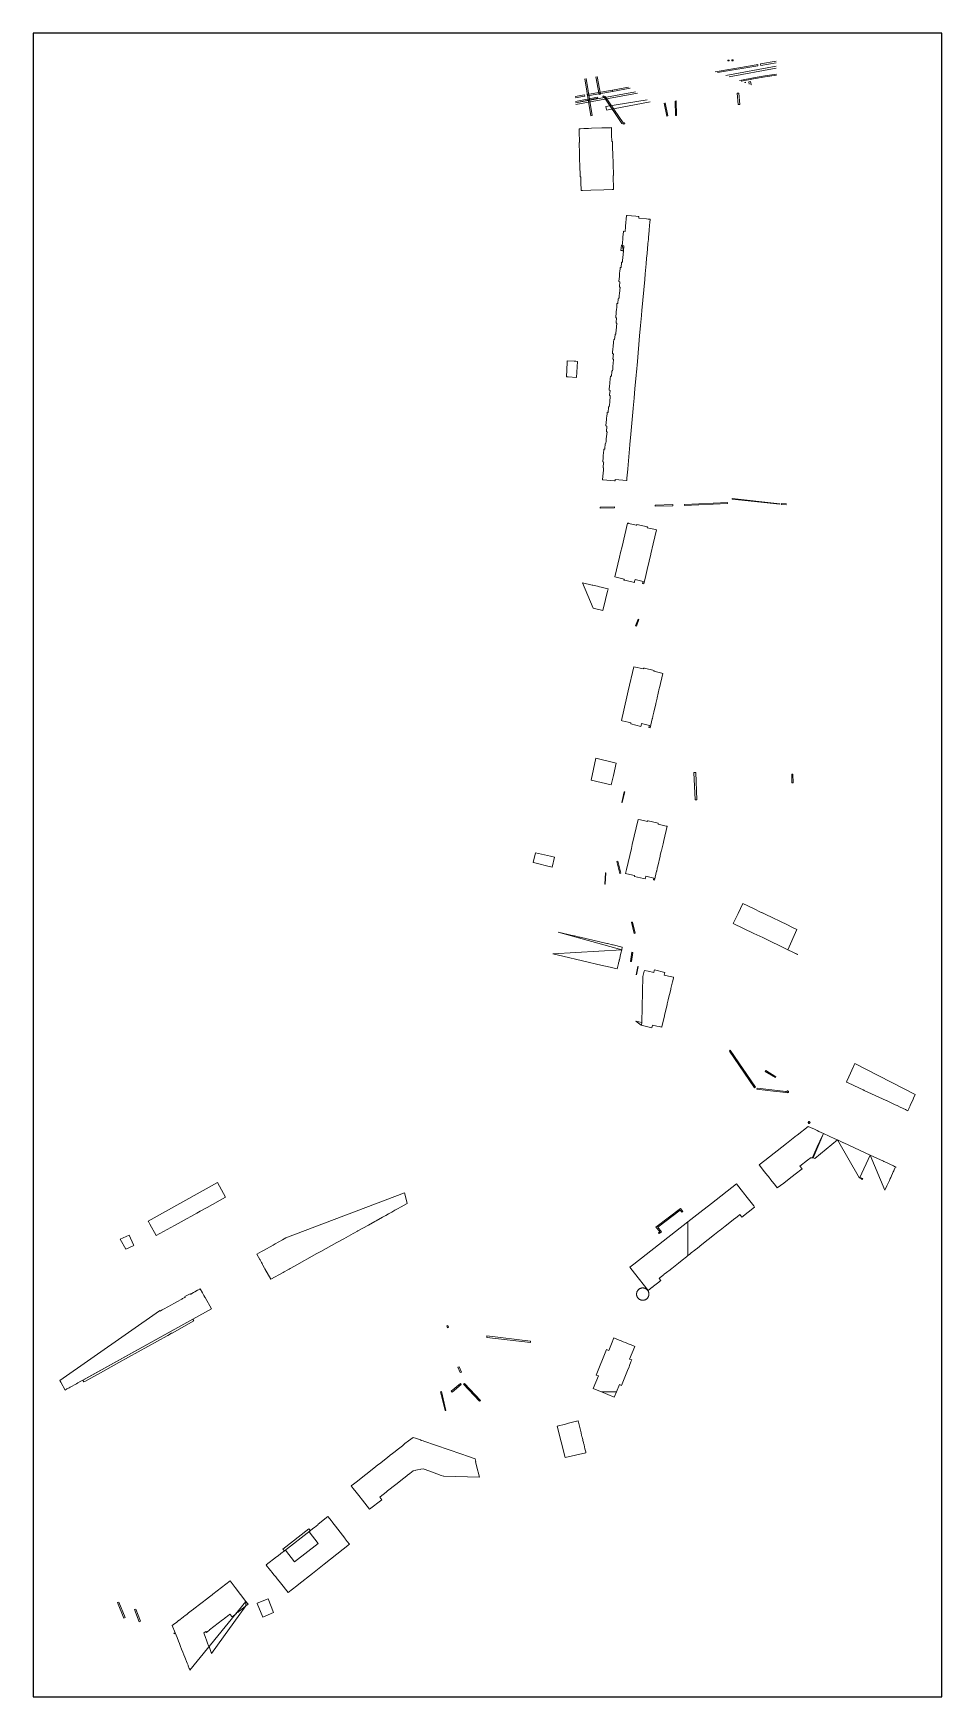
# Model space of a CAD drawing. Header units: metres. Extents: x 380 to 894, y 14078 to 15018.
import ezdxf

# ---------------------------------------------------------------- set-up
doc = ezdxf.new("R2010")
doc.units = ezdxf.units.M
for name, color, linetype in [('BOUNDARY', 7, 'Continuous'), ('BUILDING', 7, 'Continuous'), ('ELECTR_CABLE', 7, 'Continuous'), ('GAS', 7, 'Continuous'), ('OVERHEAD_POWER_LINE', 7, 'Continuous'), ('SEWER', 7, 'Continuous'), ('WATER_PIPELINE', 7, 'Continuous')]:
    doc.layers.add(name, color=color, linetype=linetype)

msp = doc.modelspace()

# ---------------------------------------------------------------- linework, layer by layer
at = {"layer": 'BOUNDARY'}
msp.add_lwpolyline([(379.81, 14077.61), (893.53, 14077.61), (893.53, 15018.22), (379.81, 15018.22)], close=True, dxfattribs=at)
at = {"layer": 'BUILDING', "color": 251, "linetype": 'Continuous', "lineweight": 9, "flags": 128}
for points in [[(772.49, 15003), (773.33, 15003.04), (773.35, 15002.64), (772.51, 15002.6), (772.49, 15003)], [(774.86, 15002.62), (774.79, 15003.12), (775.62, 15003.22), (775.68, 15002.72), (774.86, 15002.62)], [(689.12, 14937.1), (689.37, 14937.1), (689.47, 14934.08), (689.63, 14929.24), (690.47, 14929.27), (695.07, 14929.42), (702.5, 14929.67), (707.1, 14929.82), (707.91, 14929.85), (707.65, 14937.73), (707.94, 14937.74), (707.92, 14938.29), (707.72, 14944.08), (707.71, 14944.6), (707.53, 14949.87), (707.52, 14950.24), (707.5, 14950.74), (707.44, 14952.54), (707.31, 14956.53), (707.29, 14957.07), (707, 14957.06), (706.88, 14960.83), (706.84, 14961.91), (706.77, 14964.16), (706.74, 14964.86), (706.24, 14964.84), (705.09, 14964.8), (703.5, 14964.75), (701.32, 14964.68), (695.53, 14964.48), (693.87, 14964.43), (692.67, 14964.39), (691.07, 14964.34), (689.17, 14964.27), (688.46, 14964.25), (688.57, 14961.03), (688.58, 14960.56), (688.64, 14958.72), (688.67, 14957.88), (688.72, 14956.4), (688.46, 14956.39), (688.68, 14950.03), (688.78, 14946.87), (688.9, 14943.39), (689.09, 14937.52)], [(703.01, 14782.97), (703.05, 14783.36), (703.29, 14786.07), (703.32, 14786.47), (703.62, 14786.43), (703.75, 14787.64), (703.87, 14788.8), (704.29, 14792.76), (703.89, 14792.79), (703.93, 14793.19), (704.15, 14795.72), (704.18, 14796.11), (703.66, 14796.16), (703.86, 14798.35), (703.97, 14799.56), (704.02, 14800.21), (704.2, 14802.14), (704.25, 14802.74), (704.33, 14803.59), (704.36, 14803.89), (704.85, 14803.84), (704.86, 14803.94), (705.1, 14806.55), (705.13, 14806.95), (705.55, 14806.91), (705.68, 14808.3), (705.79, 14809.49), (706.13, 14813.32), (705.71, 14813.35), (705.74, 14813.75), (705.97, 14816.28), (705.47, 14816.32), (705.51, 14816.71), (705.7, 14818.82), (705.81, 14820.04), (705.87, 14820.7), (706.04, 14822.65), (706.1, 14823.24), (706.17, 14824.01), (706.2, 14824.4), (706.7, 14824.36), (706.94, 14826.99), (706.97, 14827.39), (707.39, 14827.35), (707.48, 14828.28), (707.58, 14829.47), (707.81, 14832.03), (707.92, 14833.23), (707.97, 14833.77), (707.99, 14833.95), (707.56, 14833.99), (707.58, 14834.21), (707.83, 14836.92), (707.33, 14836.96), (707.35, 14837.16), (707.38, 14837.56), (707.6, 14839.92), (707.67, 14840.7), (707.73, 14841.4), (707.89, 14843.23), (707.95, 14843.83), (707.97, 14844.02), (708.03, 14844.73), (708.06, 14845.06), (708.56, 14845.01), (708.56, 14845.08), (708.79, 14847.64), (708.83, 14848.04), (709.25, 14848), (709.33, 14848.87), (709.44, 14850.07), (709.82, 14854.29), (709.39, 14854.33), (709.43, 14854.73), (709.66, 14857.22), (709.66, 14857.29), (709.16, 14857.33), (709.19, 14857.67), (709.42, 14860.21), (709.5, 14861.05), (709.56, 14861.72), (709.73, 14863.62), (709.78, 14864.22), (709.79, 14864.29), (709.86, 14865.13), (709.89, 14865.43), (710.39, 14865.38), (710.4, 14865.48), (710.63, 14868.03), (710.66, 14868.43), (711.09, 14868.39), (711.22, 14869.88), (711.33, 14871.06), (711.65, 14874.64), (711.23, 14874.68), (711.26, 14875.08), (711.49, 14877.59), (711.5, 14877.73), (711, 14877.78), (711.02, 14878.03), (711.26, 14880.62), (711.33, 14881.45), (711.4, 14882.16), (711.57, 14884.1), (711.62, 14884.7), (711.63, 14884.79), (711.71, 14885.62), (711.73, 14885.85), (712.23, 14885.81), (712.24, 14885.97), (712.46, 14888.38), (712.49, 14888.78), (712.52, 14888.78), (712.92, 14888.74), (713.03, 14889.99), (713.14, 14891.23), (713.49, 14895.13), (713.75, 14898.05), (712.83, 14898.13), (712.86, 14898.45), (712.95, 14899.4), (713, 14900), (713.17, 14901.88), (713.23, 14902.53), (713.27, 14903.04), (713.53, 14905.9), (713.56, 14906.25), (714.48, 14906.17), (714.72, 14908.83), (714.76, 14909.23), (715.3, 14915.22), (715.6, 14915.19), (715.7, 14915.18), (720.53, 14914.75), (721.94, 14914.62), (722.07, 14914.61), (722.34, 14914.59), (722.25, 14913.6), (726.67, 14913.2), (727.48, 14913.13), (728.65, 14913.03), (728.62, 14912.63), (728.53, 14911.64), (728.11, 14906.98), (728.08, 14906.65), (727.73, 14902.8), (727.66, 14902.04), (727.63, 14901.64), (727.42, 14899.39), (727.39, 14898.99), (726.93, 14893.91), (726.92, 14893.74), (726.67, 14891.02), (726.39, 14887.92), (725.87, 14882.12), (725.84, 14881.82), (725.62, 14879.33), (725.59, 14879.03), (725.06, 14873.1), (724.54, 14867.27), (724.52, 14867.12), (724.04, 14861.73), (724.01, 14861.43), (723.78, 14858.88), (723.75, 14858.58), (723.26, 14853.06), (722.72, 14847.07), (721.42, 14832.65), (720.88, 14826.67), (720.88, 14826.6), (720.74, 14825.11), (720.71, 14824.72), (720.05, 14817.36), (719.56, 14811.97), (719.04, 14806.14), (719.02, 14805.99), (717.76, 14791.58), (717.23, 14785.61), (717.23, 14785.57), (716.01, 14772), (715.99, 14771.77), (715.52, 14766.59), (715.45, 14765.8), (715.42, 14765.4), (715.28, 14765.41), (708.94, 14765.98), (708.86, 14765.1), (708.46, 14765.14), (702.16, 14765.73), (701.77, 14765.77), (702.1, 14769.72), (702.2, 14770.93), (702.33, 14772.42), (702.07, 14772.44), (702.1, 14772.86), (702.33, 14775.39), (702.37, 14775.78), (701.84, 14775.82), (702.06, 14778.36), (702.16, 14779.39), (702.43, 14782.41), (702.45, 14782.64), (702.48, 14783.02), (703.01, 14782.97)], [(713.49, 14895.13), (713.07, 14895.16), (713.09, 14895.34), (712.16, 14895.43), (712.43, 14898.49), (712.86, 14898.45)], [(687.56, 14832.7), (687.09, 14823.61), (682.36, 14823.86), (681.26, 14823.92), (681.68, 14832.13), (681.73, 14833.02), (685.66, 14832.81), (685.96, 14832.79), (686.68, 14832.75), (687.56, 14832.7)], [(711.32, 14721.94), (711.96, 14724.67), (712.74, 14727.96), (715.87, 14741.29), (716.46, 14741.15), (716.61, 14741.11), (720.67, 14740.16), (721.06, 14740.07), (721.16, 14740.53), (727.16, 14739.12), (727.05, 14738.66), (731.67, 14737.57), (732.23, 14737.44), (730.36, 14729.49), (729.03, 14723.85), (728.99, 14723.66), (728.59, 14721.94), (728.12, 14719.96), (728.07, 14719.76), (726.95, 14714.99), (726.56, 14713.33), (726.17, 14711.67), (725.05, 14706.92), (724.41, 14707.08), (724.69, 14708.24), (720.13, 14709.31), (719.86, 14708.15), (719.75, 14707.69), (714.3, 14708.92), (714, 14708.98), (713.8, 14709.03), (713.92, 14709.54), (711.72, 14710.06), (709.38, 14710.61), (708.69, 14710.77), (711.32, 14721.94)], [(696.46, 14693.1), (701.92, 14691.81), (702.31, 14693.46), (703.15, 14697.01), (703.6, 14698.9), (704.47, 14702.56), (704.84, 14704.11), (699.24, 14705.44), (698.85, 14705.53), (696.29, 14706.14), (695.9, 14706.23), (690.45, 14707.53)], [(723.74, 14627.87), (723.48, 14626.8), (723.36, 14626.32), (717.66, 14627.69), (717.8, 14628.24), (716.24, 14628.62), (712.74, 14629.46), (712.42, 14629.54), (715.54, 14643.1), (716.31, 14646.44), (719.44, 14660.03), (724.85, 14658.78), (724.96, 14659.25), (725.16, 14659.2), (725.45, 14659.14), (730.84, 14657.94), (730.74, 14657.47), (735.34, 14656.4), (735.84, 14656.28), (733.93, 14648.05), (733.84, 14647.68), (732.68, 14642.38), (732.64, 14642.22), (731.94, 14639.27), (731.87, 14639.02), (730.74, 14634.33), (730.57, 14633.6), (730.2, 14632.09), (730.13, 14631.81), (729.9, 14630.84), (729.83, 14630.55), (728.63, 14625.56), (727.95, 14625.73), (728.21, 14626.8), (723.74, 14627.87)], [(695.31, 14595.88), (706.63, 14593.23), (707.33, 14596.27), (707.86, 14598.54), (709.49, 14605.56), (697.97, 14608.27)], [(809.49, 14594.32), (808.73, 14594.33), (808.78, 14599.34), (809.37, 14599.33)], [(715.26, 14545.46), (714.72, 14543.15), (715.4, 14542.99), (719.89, 14541.94), (719.78, 14541.45), (724.81, 14540.27), (725.82, 14540.04), (725.93, 14540.52), (726.18, 14541.59), (730.76, 14540.52), (730.51, 14539.45), (731.09, 14539.31), (732.27, 14544.34), (732.35, 14544.68), (732.62, 14545.83), (732.7, 14546.17), (732.97, 14547.29), (734.3, 14552.99), (734.32, 14553.04), (734.4, 14553.38), (734.95, 14555.75), (735.04, 14556.14), (735.05, 14556.15), (735.94, 14559.95), (736.37, 14561.8), (738.26, 14569.82), (737.68, 14569.96), (733.1, 14571.04), (733.22, 14571.52), (727.57, 14572.85), (727.18, 14572.94), (727.07, 14572.45), (723.21, 14573.37), (721.85, 14573.68), (718.55, 14559.54), (718.03, 14557.33), (715.26, 14545.46)], [(663.8, 14554.89), (662.48, 14549.28), (663.41, 14549.06), (664.88, 14548.71), (670.88, 14547.29), (673.25, 14546.73), (674.57, 14552.34), (672.24, 14552.9), (663.8, 14554.89)], [(811.63, 14511.52), (808.84, 14512.85), (808.48, 14513.02), (806.68, 14513.88), (806.32, 14514.05), (793.74, 14520.06), (793.38, 14520.23), (792.13, 14520.83), (792, 14520.9), (791.64, 14521.07), (791.49, 14521.14), (787.03, 14523.27), (781.03, 14526.14), (778.36, 14520.58), (775.64, 14514.91), (787.34, 14509.26), (792.31, 14506.87), (806.55, 14500)], [(712.56, 14500), (712.91, 14501.5), (707.74, 14502.71), (707.35, 14502.8), (704.5, 14503.47), (704.11, 14503.56), (689.15, 14507.06), (688.76, 14507.15), (685.87, 14507.83), (685.48, 14507.92), (676.66, 14509.99)], [(673.6, 14497.69), (679.26, 14496.36), (701.48, 14491.15), (704.37, 14490.48), (710.02, 14489.15), (710.75, 14492.29), (710.82, 14492.58), (711.04, 14493.51), (711.17, 14494.06), (711.24, 14494.36), (711.67, 14496.21), (711.74, 14496.5), (712.05, 14497.81), (712.12, 14498.1), (712.56, 14500)], [(806.55, 14500), (809.77, 14498.45), (810.13, 14498.28), (811.64, 14497.55), (812, 14497.37), (812.23, 14497.26)], [(724.57, 14484.83), (725.28, 14487.83), (725.4, 14488.32), (727.56, 14487.81), (730.66, 14487.07), (730.93, 14488.19), (731.02, 14488.58), (736.95, 14487.18), (736.59, 14485.67), (739.08, 14485.08), (741.88, 14484.42), (741.76, 14483.93), (741.29, 14481.93), (740.38, 14478.09), (740.27, 14477.6), (738.9, 14471.85), (738.88, 14471.76), (738.31, 14469.35), (738.19, 14468.85), (736.81, 14463.01), (736.69, 14462.49), (735.3, 14456.65), (735.19, 14456.16), (733.71, 14456.51), (732.38, 14456.83), (729.95, 14457.4), (729.6, 14455.89), (723.62, 14457.3), (723.69, 14457.59), (723.98, 14458.81)], [(723.62, 14457.3), (723.69, 14457.59), (723.98, 14458.81), (720.64, 14459.6)], [(844.41, 14435.65), (844.08, 14434.92), (843.66, 14433.99), (843.5, 14433.62), (841.98, 14430.26), (840.98, 14428.06), (839.92, 14425.7), (839.68, 14425.17), (840.16, 14424.95), (840.28, 14424.89), (847.06, 14421.73), (849.09, 14420.78), (849.3, 14420.68), (849.58, 14420.55), (849.72, 14420.49), (862.09, 14414.73), (862.23, 14414.66), (865.38, 14413.2), (867.28, 14412.31), (868.25, 14411.85), (870.11, 14410.98), (873.08, 14409.59), (873.54, 14409.37), (874.35, 14408.99), (874.87, 14410.13), (874.91, 14410.23), (875.61, 14411.75), (875.66, 14411.87), (877.33, 14415.54), (877.84, 14416.65), (878.45, 14418), (878.53, 14418.17)], [(826.66, 14396.1), (824.04, 14397.31), (823.18, 14397.71), (823.11, 14397.74), (821.52, 14398.48), (819.24, 14399.53), (818.02, 14400.09), (811.73, 14395.17), (810.66, 14394.34), (810.42, 14394.15), (805.68, 14390.44), (793.43, 14380.86), (790.3, 14378.41), (793.36, 14374.5), (795, 14372.4), (795.55, 14371.69), (795.89, 14371.26), (796.48, 14370.5), (796.97, 14369.88), (799.46, 14366.69), (800.55, 14365.3), (804.17, 14368.09), (807.28, 14370.48), (810.72, 14373.12), (814.6, 14376.1), (813.38, 14377.68), (817.68, 14380.98), (818.34, 14381.49), (818.97, 14381.98), (819.36, 14382.27), (820.8, 14382.4)], [(834.59, 14392.42), (833.17, 14393.08), (826.66, 14396.1), (824.61, 14391.69), (823.17, 14388.6), (820.37, 14382.6), (820.8, 14382.4), (821.7, 14381.99)], [(847.05, 14370.8), (847.28, 14371.3), (853.11, 14383.83), (840.94, 14389.48), (838.14, 14390.77), (837.95, 14390.86), (834.59, 14392.42)], [(861.37, 14363.97), (862.5, 14366.45), (862.88, 14367.29), (863.05, 14367.65), (863.94, 14369.58), (864.41, 14370.63), (864.72, 14371.3), (866.14, 14374.41), (866.4, 14374.98), (866.68, 14375.6), (867.23, 14376.79), (867.44, 14377.25), (866.84, 14377.52), (866.24, 14377.8), (864.23, 14378.72), (864.16, 14378.75), (863.38, 14379.11), (862.22, 14379.64), (860.79, 14380.3), (860.52, 14380.43), (853.11, 14383.83)], [(444.82, 14346.53), (444.94, 14346.31), (445.79, 14344.77), (449.31, 14338.4), (459.59, 14344.08), (463.47, 14346.22), (472.33, 14351.12), (474.26, 14352.19), (478.14, 14354.33), (488.5, 14360.05), (483.94, 14368.31)], [(750, 14346.12), (756.71, 14351.35), (763.32, 14356.51), (777.55, 14367.6), (780.17, 14364.23), (782.22, 14361.61), (782.85, 14360.8), (787.25, 14355.16), (787.75, 14354.52), (780.51, 14348.72), (779.32, 14350.2), (779.01, 14349.96), (776.82, 14348.23), (776.51, 14347.98), (771.07, 14343.68), (768.24, 14341.44), (767.93, 14341.19), (765.03, 14338.9), (757.88, 14333.25), (755.39, 14331.28), (754.19, 14330.33), (753.87, 14330.08), (751.91, 14328.53), (751.14, 14327.91), (750.82, 14327.67), (750, 14327.02)], [(848.61, 14370.06), (848.84, 14370.57), (847.28, 14371.3)], [(589.71, 14362.63), (590.09, 14361.13), (591.25, 14356.52), (589.52, 14355.56), (587.77, 14354.59), (585.75, 14353.47), (584.32, 14352.67), (582.52, 14351.67), (580.63, 14350.62), (579.11, 14349.78), (577.25, 14348.74), (573.68, 14346.76), (572.98, 14346.38), (569.3, 14344.33), (563.44, 14341.07), (563.09, 14340.88), (561.08, 14339.76), (560.73, 14339.57), (556.7, 14337.33), (555.34, 14336.57), (551.4, 14334.39), (542.4, 14329.38), (542.05, 14329.19), (540.22, 14328.17), (527.61, 14321.16), (525.11, 14319.77), (524.43, 14319.4), (523.73, 14319.01), (521.76, 14317.92), (521.07, 14317.53), (514.14, 14313.68), (510.82, 14319.66), (510.62, 14320.01), (509.71, 14321.64), (509.51, 14321.99), (509.2, 14322.55), (508.83, 14323.23), (508.63, 14323.58), (508.08, 14324.57), (507.88, 14324.92), (506.25, 14327.86), (508.91, 14329.35), (510.04, 14329.98), (515.48, 14333.03), (516.53, 14333.62), (520.67, 14335.93), (522.71, 14337.08)], [(750, 14327.02), (749.22, 14326.4), (746.68, 14324.39), (744.73, 14322.85), (743.67, 14322.01), (740.84, 14319.78), (739.2, 14318.48), (738.64, 14318.03), (737.9, 14317.44), (736.66, 14316.47), (736.35, 14316.22), (736.21, 14316.11), (735.89, 14315.86), (734.31, 14314.61), (733.99, 14314.36), (733.71, 14314.13), (734.65, 14312.94), (733.91, 14312.36), (733.59, 14312.11), (730.53, 14309.71), (729.94, 14309.25), (729.8, 14309.14), (728.74, 14308.31), (727.46, 14307.31), (719.82, 14317.21), (717.22, 14320.57), (719.4, 14322.27), (750, 14346.12)], [(432.09, 14330.7), (436.68, 14332.83), (436.54, 14333.13), (433.99, 14338.63), (429.01, 14336.32)], [(394.81, 14256.45), (395.37, 14255.44), (397.81, 14251.05), (398.84, 14251.63), (400.17, 14252.37), (400.6, 14252.61), (404.24, 14254.62), (404.97, 14255.03), (406.73, 14256.01), (407.86, 14256.63), (408.55, 14257.02), (470.06, 14291.14), (480.55, 14296.97), (477.02, 14303.28), (476.82, 14303.63), (476.33, 14304.51), (475.5, 14305.98), (474.23, 14308.25), (473.92, 14308.08), (473.22, 14307.69), (472.73, 14307.42), (471.16, 14306.55), (470.43, 14306.14), (468.91, 14305.3), (468.67, 14305.16), (468.47, 14305.52), (465.61, 14303.9), (465.79, 14303.57), (465.55, 14303.43), (464.24, 14302.71), (463.86, 14302.5), (460.98, 14300.9), (459.39, 14300.02), (457.9, 14299.19), (453.76, 14296.9), (452.7, 14296.31), (451.53, 14295.66), (451.34, 14295.99), (451.17, 14295.9)], [(470.06, 14291.14), (470.64, 14290.1), (458.31, 14283.26), (458.05, 14283.11), (455.87, 14281.9), (455.6, 14281.75), (428.21, 14266.55), (419.46, 14261.7), (409.01, 14255.9), (408.44, 14255.58), (407.86, 14256.63)], [(701.2, 14250), (696.85, 14251.77), (696.52, 14251.9), (699.39, 14258.98), (698.11, 14259.5), (703.99, 14273.97), (704.36, 14273.82), (705.25, 14273.46), (706.76, 14277.15), (708.13, 14280.51), (711.2, 14279.26), (711.84, 14279), (713.41, 14278.36), (714.66, 14277.85), (716.27, 14277.19), (717.36, 14276.75), (718.86, 14276.14), (719.95, 14275.69), (717.03, 14268.52), (718.25, 14268.04), (717.8, 14266.91), (717.01, 14264.96), (716.7, 14264.17), (715.88, 14262.13), (712.48, 14253.67), (711.24, 14254.17), (709.54, 14250)], [(709.54, 14250), (708.36, 14247.09), (701.2, 14250)], [(680.54, 14212.8), (676.12, 14230.66), (680.76, 14231.81), (682.4, 14232.22), (686.27, 14233.17), (686.99, 14233.35), (687.35, 14233.44), (687.9, 14233.58), (689.19, 14228.35), (689.55, 14226.89), (689.62, 14226.6), (689.9, 14225.48), (690.06, 14224.84), (690.16, 14224.41), (690.23, 14224.12), (690.33, 14223.73), (690.56, 14222.8), (690.66, 14222.41), (690.89, 14221.44), (691.01, 14220.96), (691.08, 14220.68), (691.25, 14219.98), (691.49, 14219.01), (691.78, 14217.84), (692.21, 14216.1), (692.35, 14215.54)], [(612.04, 14202.24), (611.87, 14202.3), (610.55, 14202.78), (603.99, 14205.17), (600.37, 14206.49), (598.94, 14206.22), (598.54, 14206.14), (597.16, 14205.88), (596.11, 14205.67), (595.71, 14205.6), (594.55, 14205.37), (593.63, 14204.65), (592.7, 14203.91), (591.48, 14202.94), (591.01, 14202.57), (589.38, 14201.28), (584.81, 14197.67), (580.14, 14193.96), (579.82, 14193.71), (578.21, 14192.43), (577.89, 14192.18), (575.72, 14190.46), (576.86, 14189.03), (569.99, 14183.75), (566.05, 14188.7), (563.88, 14191.44), (562.4, 14193.3), (560.79, 14195.32), (559.57, 14196.86), (560.83, 14197.84), (562.35, 14199.03), (573.4, 14207.7), (573.72, 14207.95), (575.23, 14209.13), (575.54, 14209.38), (580.08, 14212.94), (581.67, 14214.18), (582.93, 14215.17), (584.37, 14216.3), (585.53, 14217.21), (587.04, 14218.39), (588.54, 14219.57), (589.99, 14220.71), (592.09, 14222.35), (594.55, 14224.28), (595.91, 14223.79), (598.77, 14222.79), (599.05, 14222.69), (599.34, 14222.59), (599.47, 14222.55), (600.38, 14222.23), (600.76, 14222.1), (601.32, 14221.91), (601.89, 14221.71), (606.18, 14220.23), (616.21, 14216.77), (620.37, 14215.33), (622.81, 14214.49), (624.82, 14213.79), (629.65, 14212.12), (630.05, 14210.68), (629.86, 14210.62), (630.47, 14208.24), (632.15, 14201.71)], [(540.93, 14164.31), (535.8, 14170.95), (536.4, 14171.44), (536.64, 14171.63), (537.79, 14172.54), (538.47, 14173.09), (538.79, 14173.34), (540.67, 14174.85), (540.99, 14175.1), (546.47, 14179.5), (548.4, 14177), (548.64, 14176.68), (550, 14174.93), (550.73, 14173.98), (555.94, 14167.23), (556.18, 14166.92), (556.84, 14166.06), (557.33, 14165.43), (558.57, 14163.83), (544.22, 14152.51), (537.66, 14147.33), (530.06, 14141.34), (528.85, 14140.38), (524.02, 14136.57), (522.47, 14138.49), (521.21, 14140.06), (520.34, 14141.13), (517.26, 14144.95), (517.08, 14145.17), (515.9, 14146.63), (514.96, 14147.8), (514.02, 14148.97), (513.27, 14149.9), (512.33, 14151.07), (512.16, 14151.27), (511.5, 14152.12), (517.4, 14156.66), (517.72, 14156.91), (519.52, 14158.29), (519.83, 14158.53), (521.79, 14160.04), (522.42, 14160.52), (527.58, 14153.9), (540.93, 14164.31)], [(521.79, 14160.04), (521.21, 14160.78), (520.94, 14161.12), (535.56, 14172.52), (535.76, 14172.27), (536.4, 14171.44)], [(500, 14131.53), (494.02, 14139.33), (491.1, 14143.13), (481.29, 14135.56), (480.98, 14135.32), (478.78, 14133.62), (478.47, 14133.38), (470.68, 14127.36), (470.36, 14127.12), (469.63, 14126.55), (469.31, 14126.31), (468.18, 14125.44), (467.87, 14125.19), (467.07, 14124.57), (466.75, 14124.33), (466.05, 14123.79), (465.73, 14123.55), (464.81, 14122.83), (464.5, 14122.59), (462.19, 14120.81), (461.96, 14120.63), (461.2, 14120.04), (460.96, 14119.86), (459.05, 14118.38), (458.39, 14117.87), (460.02, 14113.78), (460.17, 14113.41), (460.54, 14112.48), (461.12, 14111.04), (461.91, 14109.07), (462.48, 14107.63), (463.14, 14105.98), (463.72, 14104.54), (464.41, 14102.8), (464.99, 14101.36), (465.51, 14100.05), (466.91, 14096.56), (467.35, 14095.42), (467.45, 14095.14), (468.04, 14093.62), (468.15, 14093.34), (468.43, 14092.61)], [(480.66, 14102.12), (479.38, 14105.44), (479.33, 14105.56), (479.18, 14105.94), (478.75, 14107.05), (478.61, 14107.42), (477.52, 14110.23), (477.37, 14110.62), (476.19, 14113.67), (477.35, 14114.57), (477.78, 14114.02), (478.1, 14114.26), (478.41, 14114.51), (479.2, 14115.12), (479.52, 14115.37), (486.86, 14121.09), (487.17, 14121.34), (488.19, 14122.13), (488.51, 14122.38), (488.82, 14122.62), (490.74, 14124.12), (491.06, 14124.36), (492.23, 14122.86), (494.66, 14124.76), (494.98, 14125), (495.29, 14125.25), (495.61, 14125.5), (496.24, 14125.99), (498.73, 14127.93), (499.05, 14128.17), (499.36, 14128.42), (499.68, 14128.67), (500, 14128.92)], [(500, 14128.92), (501.25, 14129.9), (500, 14131.53)], [(509.6, 14122.51), (506.48, 14130.33), (506.41, 14130.51), (512.59, 14132.98), (515.67, 14125.28)], [(460.02, 14113.78), (459.29, 14113.49), (459.44, 14113.12), (460.17, 14113.41)]]:
    msp.add_lwpolyline(points, close=True, dxfattribs=at)
at = {"layer": 'ELECTR_CABLE', "color": 252, "linetype": 'Continuous', "lineweight": 9, "flags": 128}
msp.add_lwpolyline([(819.05, 14402.32), (819.01, 14402.5), (818.91, 14402.66), (818.77, 14402.77), (818.59, 14402.82), (818.41, 14402.8), (818.24, 14402.72), (818.12, 14402.58), (818.05, 14402.41), (818.05, 14402.23), (818.12, 14402.06), (818.24, 14401.92), (818.41, 14401.84), (818.59, 14401.82), (818.77, 14401.87), (818.91, 14401.98), (819.01, 14402.14), (819.05, 14402.32)], dxfattribs=at)
at = {"layer": 'GAS', "color": 252, "linetype": 'Continuous', "lineweight": 9, "flags": 128}
for points in [[(800.08, 14995.13), (793.52, 14994.15), (787.05, 14993.04), (780.25, 14991.74), (779.18, 14991.49)], [(780.2, 14991.11), (780.37, 14991.16), (787.15, 14992.44), (793.62, 14993.55), (800.09, 14994.53)], [(743.52, 14971.73), (743.34, 14979.93), (742.74, 14979.91), (742.92, 14971.71), (743.52, 14971.73)], [(714.02, 14589.31), (714.24, 14589.27), (712.85, 14583.27), (712.63, 14583.31), (714.02, 14589.31)], [(703.42, 14543.45), (703.64, 14543.43), (703.21, 14537.03), (702.99, 14537.05), (703.42, 14543.45)], [(710.42, 14550.08), (712.02, 14543.31), (711.43, 14543.17), (709.84, 14549.94), (710.42, 14550.08)], [(718.6, 14515.66), (720.12, 14509.29), (719.54, 14509.15), (718.02, 14515.52), (718.6, 14515.66)], [(718.9, 14498.49), (718.09, 14493.29), (717.49, 14493.39), (718.3, 14498.58), (718.9, 14498.49)], [(720.75, 14485.79), (721.67, 14490.57)], [(721.67, 14490.57), (721.89, 14490.53), (720.96, 14485.74)], [(727.97, 14305.28), (727.97, 14305.45), (727.95, 14305.62), (727.93, 14305.78), (727.91, 14305.95), (727.87, 14306.11), (727.83, 14306.27), (727.77, 14306.43), (727.72, 14306.59), (727.65, 14306.74), (727.58, 14306.89), (727.5, 14307.04), (727.41, 14307.18), (727.31, 14307.32), (727.21, 14307.45), (727.11, 14307.58), (726.99, 14307.71), (726.88, 14307.82), (726.75, 14307.94), (726.62, 14308.04), (726.49, 14308.14), (726.35, 14308.24), (726.2, 14308.32), (726.06, 14308.4), (725.91, 14308.47), (725.75, 14308.54), (725.6, 14308.6), (725.44, 14308.65), (725.27, 14308.69), (725.11, 14308.72), (724.95, 14308.75), (724.78, 14308.77), (724.61, 14308.78), (724.44, 14308.78), (724.28, 14308.78), (724.11, 14308.76), (723.94, 14308.74), (723.78, 14308.71), (723.62, 14308.68), (723.46, 14308.63), (723.3, 14308.58), (723.14, 14308.52), (722.99, 14308.45), (722.84, 14308.38), (722.69, 14308.3), (722.55, 14308.21), (722.41, 14308.11), (722.28, 14308.01), (722.15, 14307.9), (722.03, 14307.79), (721.91, 14307.67), (721.8, 14307.55), (721.7, 14307.41), (721.6, 14307.28), (721.5, 14307.14), (721.42, 14307), (721.34, 14306.85), (721.27, 14306.7), (721.21, 14306.54), (721.15, 14306.39), (721.1, 14306.23), (721.06, 14306.06), (721.03, 14305.9), (721, 14305.73), (720.98, 14305.57), (720.97, 14305.4), (720.97, 14305.23), (720.98, 14305.07), (720.99, 14304.9), (721.01, 14304.73), (721.04, 14304.57), (721.08, 14304.41), (721.13, 14304.25), (721.18, 14304.09), (721.24, 14303.93), (721.31, 14303.78), (721.39, 14303.63), (721.47, 14303.48), (721.56, 14303.34), (721.65, 14303.2), (721.76, 14303.07), (721.87, 14302.95), (721.98, 14302.82), (722.1, 14302.71), (722.23, 14302.6), (722.36, 14302.49), (722.49, 14302.4), (722.63, 14302.3), (722.78, 14302.22), (722.93, 14302.14), (723.08, 14302.07), (723.23, 14302.01), (723.39, 14301.95), (723.55, 14301.91), (723.71, 14301.87), (723.88, 14301.83), (724.04, 14301.81), (724.21, 14301.79), (724.38, 14301.79), (724.54, 14301.78), (724.71, 14301.79), (724.88, 14301.81), (725.04, 14301.83), (725.21, 14301.86), (725.37, 14301.9), (725.53, 14301.95), (725.69, 14302), (725.85, 14302.07), (726, 14302.13), (726.15, 14302.21), (726.29, 14302.3), (726.43, 14302.39), (726.57, 14302.48), (726.7, 14302.59), (726.83, 14302.7), (726.95, 14302.81), (727.06, 14302.93), (727.17, 14303.06), (727.27, 14303.19), (727.37, 14303.33), (727.46, 14303.47), (727.54, 14303.61), (727.62, 14303.76), (727.69, 14303.91), (727.75, 14304.07), (727.81, 14304.23), (727.85, 14304.39), (727.89, 14304.55), (727.92, 14304.72), (727.95, 14304.88), (727.96, 14305.05), (727.97, 14305.22), (727.97, 14305.28)], [(636.21, 14280.81), (636.31, 14281.63), (661.03, 14278.69), (660.93, 14277.87), (636.21, 14280.81)], [(610.16, 14250.11), (610.57, 14250.2), (613.13, 14239.46), (612.71, 14239.37), (610.16, 14250.11)], [(428.14, 14131.18), (431.78, 14122.4), (431.04, 14122.1), (427.4, 14130.87), (428.14, 14131.18)]]:
    msp.add_lwpolyline(points, dxfattribs=at)
at = {"layer": 'OVERHEAD_POWER_LINE', "color": 251, "linetype": 'Continuous', "lineweight": 9}
msp.add_line((867.79, 14377.01), (867.44, 14377.25), dxfattribs=at)
at = {"layer": 'SEWER', "color": 252, "linetype": 'Continuous', "lineweight": 9, "flags": 128}
for points in [[(765.49, 14996.48), (786.5, 15000)], [(789.55, 15000), (789.57, 14999.86), (766.82, 14996)], [(786.5, 15000), (789.47, 15000.48), (789.55, 15000)], [(791.1, 15000.94), (799.91, 15002.4)], [(799.93, 15001.47), (791.25, 15000.03), (791.1, 15000.94)], [(692.39, 14992.62), (695.78, 14971.73), (695.06, 14971.61), (691.67, 14992.5)], [(693, 14983.65), (707.3, 14986.13), (707.44, 14985.34), (693.14, 14982.87), (693, 14983.65)], [(707.31, 14986.1), (716.44, 14987.75)], [(717.25, 14987.19), (717.26, 14987.12), (707.44, 14985.34), (707.31, 14986.1)], [(782.06, 14990.43), (782.48, 14990.52)], [(782.48, 14990.52), (782.52, 14990.27)], [(784.66, 14989.49), (784.46, 14990.79), (785.45, 14990.94), (785.72, 14989.16), (785.6, 14989.14)], [(686.26, 14982.53), (691.53, 14983.4)], [(691.53, 14983.4), (691.65, 14982.68), (686.31, 14981.8)], [(703.94, 14975.1), (703.63, 14976.72), (726.94, 14980.59)], [(728.65, 14979.43), (703.94, 14974.75)], [(720.38, 14683.15), (721.78, 14686.98), (722.34, 14686.77), (720.95, 14682.94), (720.38, 14683.15)], [(773.45, 14442.7), (773.82, 14443.22), (788.17, 14422.34), (787.68, 14422), (773.45, 14442.7)], [(796.76, 14420.24), (788.97, 14421.19)], [(789.01, 14421.11), (789.08, 14421.71), (797.45, 14420.76)], [(797.45, 14420.76), (805.38, 14419.87), (805.31, 14419.27), (796.76, 14420.24)], [(806.88, 14419.67), (806.85, 14419.85), (806.75, 14420), (806.6, 14420.12), (806.43, 14420.17), (806.24, 14420.15), (806.08, 14420.07), (805.95, 14419.93), (805.89, 14419.76), (805.89, 14419.58), (805.95, 14419.4), (806.08, 14419.27), (806.24, 14419.19), (806.43, 14419.17), (806.6, 14419.22), (806.75, 14419.33), (806.85, 14419.49), (806.88, 14419.67)], [(614.28, 14287.61), (614.71, 14286.55), (614.03, 14286.24), (613.6, 14287.29), (614.28, 14287.61)]]:
    msp.add_lwpolyline(points, dxfattribs=at)
at = {"layer": 'WATER_PIPELINE', "color": 252, "linetype": 'Continuous', "lineweight": 9, "flags": 128}
for points in [[(698.73, 14993.7), (700.62, 14983.81), (699.86, 14983.66), (697.97, 14993.57)], [(771.38, 14994.33), (799.97, 14999.53)], [(800, 14998.5), (773.27, 14993.64)], [(686.49, 14978.94), (720.28, 14985.13)], [(721.48, 14984.32), (686.55, 14977.91)], [(777.81, 14984.35), (778.73, 14984.43), (779.28, 14978), (778.36, 14977.93), (777.81, 14984.35)], [(686.45, 14979.59), (698.92, 14982.15), (699.05, 14981.53), (686.49, 14978.95)], [(701.98, 14982.68), (702.5, 14982.77), (702.61, 14982.15), (702.09, 14982.06), (701.98, 14982.68)], [(702.56, 14982.05), (712.65, 14967.13), (713.39, 14967.63), (703.3, 14982.55), (702.56, 14982.05)], [(737.21, 14978.86), (738.61, 14971.48), (737.99, 14971.36), (736.59, 14978.74)], [(713.36, 14967.51), (714.22, 14967.6), (714.29, 14967), (713.43, 14966.9), (713.36, 14967.51)], [(708.42, 14750.48), (708.44, 14749.85), (700.45, 14749.64), (700.43, 14750.27), (708.42, 14750.48)], [(731.52, 14750.76), (731.51, 14751.08), (731.5, 14751.39), (741.5, 14751.72), (741.53, 14751.1), (731.52, 14750.76)], [(748.07, 14751.13), (748.04, 14751.76), (772.37, 14752.97), (772.4, 14752.34), (748.07, 14751.13)], [(775.06, 14755.19), (802, 14752.22), (801.96, 14751.9), (775.03, 14754.87), (775.06, 14755.19)], [(805.79, 14751.57), (802.95, 14751.67), (802.99, 14752.3)], [(802.99, 14752.3), (805.78, 14752.2)], [(754.42, 14600.18), (755.1, 14584.77), (754.06, 14584.72), (753.39, 14600.14), (754.42, 14600.18)], [(793.77, 14431.18), (794.11, 14431.72), (799.81, 14428.2), (799.48, 14427.67), (793.77, 14431.18)], [(733.78, 14339.52), (733.36, 14339.99), (734.14, 14340.61), (731.95, 14343.21), (745.83, 14353.69), (747.16, 14352.02), (746.62, 14351.58), (745.71, 14352.69), (732.9, 14343.05), (735.04, 14340.49), (733.78, 14339.52)], [(621.91, 14261.22), (621.23, 14260.92), (619.89, 14263.89), (620.56, 14264.19), (621.91, 14261.22)], [(616.68, 14249.86), (616.11, 14250.44), (621.34, 14254.82), (621.82, 14254.25), (616.68, 14249.86)], [(632.65, 14245.15), (623.69, 14254.82), (623.14, 14254.31), (632.11, 14244.65), (632.44, 14244.95), (632.65, 14245.15)], [(437.86, 14127.13), (440.39, 14120.25), (439.64, 14119.97), (437.11, 14126.85), (437.86, 14127.13)]]:
    msp.add_lwpolyline(points, dxfattribs=at)

doc.saveas('drawing.dxf')
